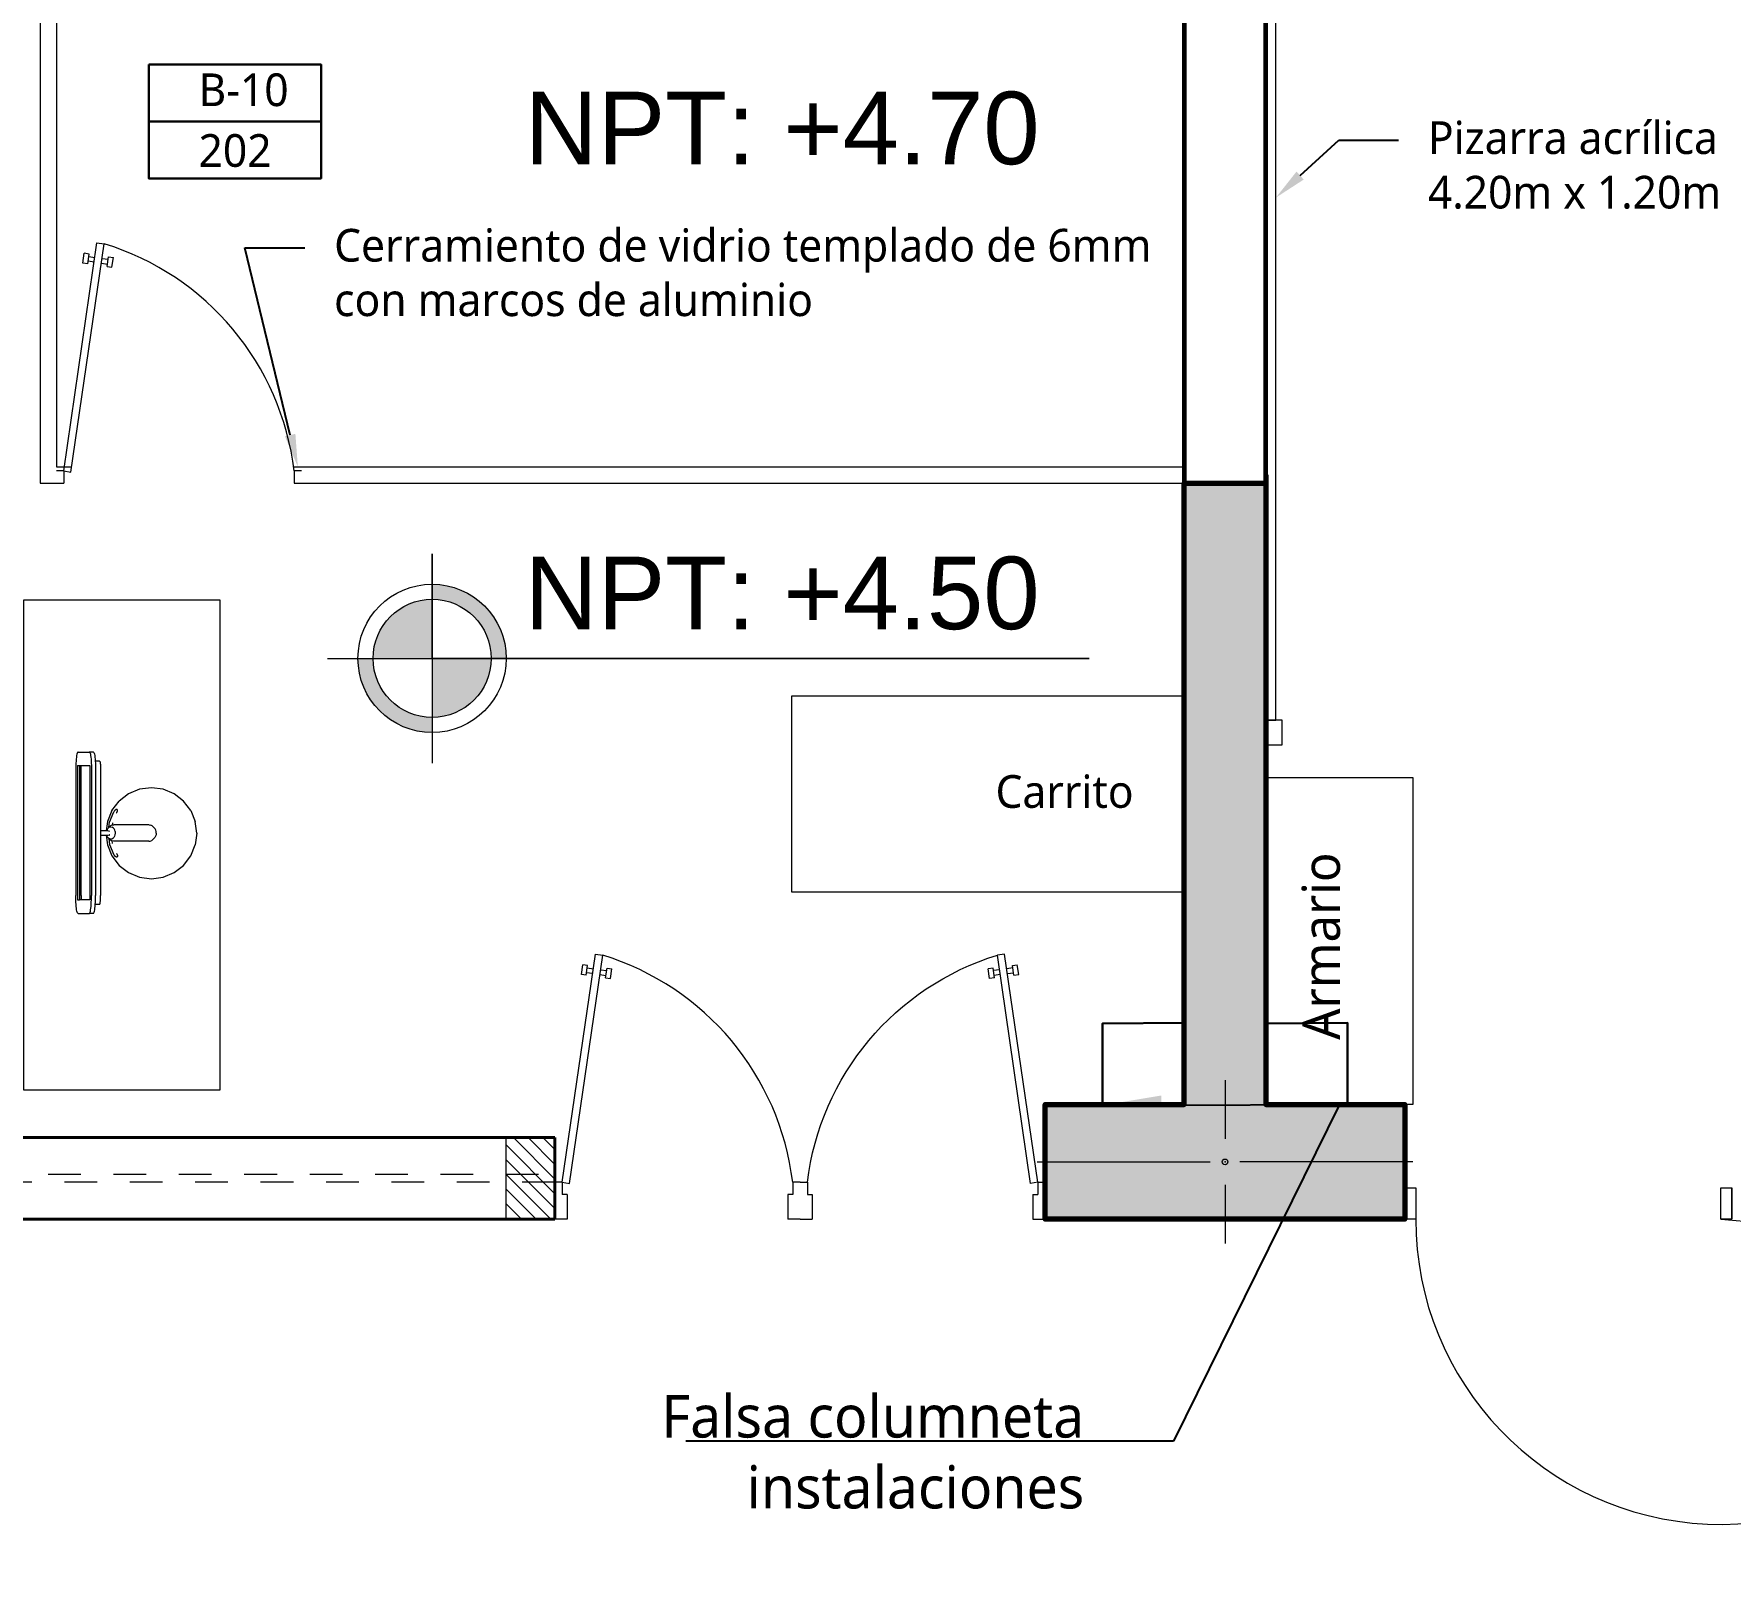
# Model space of a CAD drawing. Header units: metres. Extents: x 28 to 148, y 23 to 113.
# Drawn here: x 68.29 to 73.47, y 82.52 to 87.22 of the extents above; entities that cross this region are included whole.
import ezdxf
from ezdxf import colors
from ezdxf.entities.mleader import LeaderData, LeaderLine
from ezdxf.math import Vec2, Vec3

# ---------------------------------------------------------------- set-up
doc = ezdxf.new("R2010")
doc.units = ezdxf.units.M
doc.linetypes.add('DASHED2', pattern=[0.375, 0.25, -0.125])
for name, color, linetype, lineweight in [('COLUMNAS 50', 32, 'Continuous', 70), ('COLUMNETASSS', 211, 'Continuous', 20), ('Equipamiento SR', 23, 'Continuous', 0), ('GRAFO 0 BLANCO', 7, 'Continuous', 0), ('GRAFO01', 7, 'Continuous', 0), ('GYF-RESERVORIOS', 14, 'Continuous', 30), ('letras sr', 7, 'Continuous', 5), ('MOBILIARIO_Pen_No__1', 7, 'Continuous', 13), ('muro bajo', 191, 'Continuous', 40), ('Muros el', 144, 'Continuous', 60), ('Puertas El', 21, 'Continuous', 15), ('Structural - Bearing_Pen_No__20', 1, 'Continuous', 0), ('TEXTO 100', 7, 'Continuous', 20), ('texturas', 252, 'Continuous', 0), ('Vanos', 140, 'Continuous', 5), ('VENTANAS  50', 161, 'Continuous', 9)]:
    doc.layers.add(name, color=color, linetype=linetype, lineweight=lineweight)
doc.layers.add('Mobiliario', color=7, linetype='Continuous', lineweight=0, true_color=0x7f7f7f)
doc.styles.add('Generales', font='trebuc.ttf', dxfattribs={"height": 0.1})
doc.styles.add('JOS', font='arial.ttf', dxfattribs={"height": 1})
doc.styles.add('Santa Rosa 1 50', font='trebuc.ttf')

# ---------------------------------------------------------------- blocks, each defined once
blk = doc.blocks.new('Picture 18')
at = {"layer": 'Equipamiento SR', "linetype": 'Continuous'}
for p, q in [((0.07500000000000018, 0), (0, 0)), ((0, 0), (0, -0.05)), ((4.125, 0), (0.07500000000000018, 0)), ((0.07500000000000018, 0), (0.07500000000000018, -0.03)), ((0.07500000000000018, -0.05), (0.07500000000000018, 0)), ((4.125, -0.03), (4.125, 0)), ((4.2, 0), (4.125, 0)), ((4.125, 0), (4.125, -0.05)), ((4.2, -0.05), (4.2, 0)), ((0, -0.05), (0.07500000000000018, -0.05)), ((0.07500000000000018, -0.03), (4.125, -0.03)), ((4.125, -0.05), (4.2, -0.05))]:
    blk.add_line(p, q, dxfattribs=at)
blk = doc.blocks.new('puerta 1.00')
at = {"layer": 'Puertas El'}
for p, q in [((165.7652644685919, -11.93500104530437), (165.7652644685919, -11.88500104530436)), ((165.915264468592, -11.91500104530439), (165.9152644685919, -11.88500104530436)), ((165.8652644685918, -11.93500104530437), (165.7652644685919, -11.93500104530437)), ((165.9152644685919, -11.91500104530439), (165.8652644685918, -11.91500104530439)), ((165.8652644685918, -11.93500104530437), (165.8652644685918, -11.91500104530439)), ((165.9152644685921, -11.91500104530348), (165.9109364828346, -11.94468721277735)), ((165.9109364828345, -11.94468721277803), (166.8411030636803, -12.08029743318039)), ((165.915264468592, -11.91500104530428), (166.8454310494378, -12.05061126570655)), ((166.7599792018147, -12.01288883553832), (166.762864525653, -11.99309805722248)), ((166.7599792018146, -12.01288883553832), (166.7995607584463, -12.018659483215)), ((166.762864525653, -11.99309805722248), (166.8024460822848, -11.99886870489911)), ((166.7662679361746, -12.03906997035233), (166.7698745909726, -12.01433149745753)), ((166.7896653692884, -12.01721682129585), (166.7860587144906, -12.04195529419064)), ((166.7995607584463, -12.018659483215), (166.8024460822848, -11.99886870489911)), ((166.7484379064612, -12.09205194880178), (166.7455525826229, -12.11184272711762)), ((166.7484379064614, -12.09205194880178), (166.788019463093, -12.09782259647852)), ((166.7619399504171, -12.06875613782608), (166.7583332956191, -12.09349461072099)), ((166.7817307287331, -12.07164146166451), (166.7781240739351, -12.09637993455931)), ((166.788019463093, -12.09782259647852), (166.7851341392547, -12.11761337479436)), ((166.845431049438, -12.05061126570569), (166.8411030636804, -12.08029743317956)), ((166.8454310494382, -12.05061126570487), (166.8411030636807, -12.08029743317874)), ((166.8454310494381, -12.05061126570484), (166.8411030636806, -12.08029743317865)), ((166.7455525826231, -12.11184272711773), (166.7851341392547, -12.11761337479436)), ((165.7652644685919, -12.85500104530439), (165.7652644685919, -12.83500104530441)), ((165.7652644685919, -12.88500104530442), (165.7652644685919, -12.83500104530441)), ((165.8652644685918, -12.83500104530441), (165.7652644685919, -12.83500104530441)), ((165.8652644685919, -12.85500104530439), (165.8652644685919, -12.83500104530441)), ((165.9152644685919, -12.85500104530445), (165.8652644685918, -12.85500104530445)), ((165.9152644685919, -12.88500104530442), (165.9152644685919, -12.85500104530439))]:
    blk.add_line(p, q, dxfattribs=at)
at = {"layer": 'Puertas El', "linetype": 'ByBlock'}
blk.add_arc((165.782221606095, -11.75542231743236), 1.107598204246484, 276.8989326144559, 342.9434779215549, dxfattribs=at)
blk = doc.blocks.new('A$C5A0F33B4')
at = {"layer": 'Puertas El', "linetype": 'Continuous'}
blk.add_line((1.119999441994196, 1.16000029099586), (1.217613820813028, 2.275737793701303), dxfattribs=at)
at = {"layer": 'Puertas El', "linetype": 'ByBlock'}
for p, q in [((1.004999441994187, 1.160000290572533), (1.004999441846962, 1.200000290572525)), ((1.004999441846962, 1.200000290572525), (1.119999441846915, 1.200000290995852)), ((1.119999441846915, 1.200000290995852), (1.004999441846962, 1.200000290572525)), ((1.119999441846915, 1.200000290995852), (1.119999441994196, 1.16000029099586)), ((1.119999441994196, 1.16000029099586), (1.004999441994187, 1.160000290572533)), ((1.119999438734339, 8.519135334950079e-07), (1.00499943873433, 8.519135334950079e-07)), ((1.004999446264321, 8.522264280941272e-07), (1.00499944611704, 0.04000085222643435)), ((1.00499944611704, 0.04000085222643435), (1.119999446117049, 0.0400008526497615)), ((1.11999944626433, 8.526497694560931e-07), (1.004999446264321, 8.522264280941272e-07)), ((1.11999944626433, 8.526497694560931e-07), (1.004999446264321, 8.522264280941272e-07)), ((1.119999446117049, 0.0400008526497615), (1.11999944626433, 8.526497694560931e-07))]:
    blk.add_line(p, q, dxfattribs=at)
blk.add_arc((1.119999441994196, 1.16000029099586), 1.119999438346097, 270.0000002109128, 85.00000021091442, dxfattribs=at)

msp = doc.modelspace()

# ---------------------------------------------------------------- hatches: boundary and pattern name
at = {"layer": 'GRAFO 0 BLANCO', "true_color": 0xc7c8ca}
h = msp.add_hatch(color=9, dxfattribs=at)
h.dxf.hatch_style = 1
h.paths.add_polyline_path([(72.05403331613115, 83.94692237313186), (72.05403331010268, 85.84688036440136), (71.80403331010268, 85.84688036440136), (71.80403331208208, 83.94688575542361), (71.3790341430672, 83.94688613353307), (71.37903414342918, 83.59688583618859), (72.47903379401714, 83.59688530059557), (72.47903379401714, 83.94688630595303)])
at = {"layer": 'TEXTO 100', "ltscale": 1.3}
h = msp.add_hatch(color=7, dxfattribs=at)
edge = h.paths.add_edge_path()
edge.add_line((69.68413243071817, 85.31132979294657), (69.50348909098918, 85.311329795798))
edge.add_line((69.50348909098918, 85.311329795798), (69.50348909098918, 85.13068645642576))
edge.add_arc((69.5034890925937, 85.311329795798), 0.1806433393724134, 269.9999994913017, 359.9999990956475)
edge = h.paths.add_edge_path()
edge.add_arc((69.50348909223695, 85.31132979294657), 0.1806433422236752, 90.00000039565423, 180)
edge.add_line((69.32284575126104, 85.31132979294657), (69.50348909099003, 85.311329795798))
edge.add_line((69.50348909098918, 85.311329795798), (69.50348909098918, 85.49197313517024))
edge = h.paths.add_edge_path()
edge.add_line((69.50348909098918, 85.53806683229087), (69.50348909098918, 85.49197313517024))
edge.add_arc((69.50348908974226, 85.31132979294657), 0.1806433422236752, 0, 89.99999960434582, ccw=False)
edge.add_line((69.68413243071817, 85.31132979294657), (69.73022613069023, 85.311329795798))
edge.add_arc((69.5034890925937, 85.311329795798), 0.2267370380968789, 0, 90.00000040528428)
msp.add_hatch(color=7, dxfattribs=at).paths.add_polyline_path([(69.32284575118865, 85.311329795798), (69.27675205122722, 85.311329795798, 0.4142135623730951), (69.50348909098918, 85.08459275603602), (69.50348909098918, 85.1306864559975, -0.4142135623730951)])
at = {"layer": 'texturas', "true_color": 0x939598}
h = msp.add_hatch(dxfattribs=at)
h.set_pattern_fill('ANSI31', color=252, scale=0.01, angle=270)
h.set_pattern_definition([(315, (-64.31577842612535, -66.13126523752703), (0.02245064030267289, 0.02245064030267287), [])])
h.paths.add_polyline_path([(69.72903372753046, 83.84696123445201), (69.72903372753046, 83.59696123445201), (69.8790337275305, 83.59696123445201), (69.8790337275305, 83.84696123445201)])

# ---------------------------------------------------------------- linework, layer by layer
at = {"layer": 'COLUMNAS 50', "linetype": 'Continuous'}
msp.add_lwpolyline([(72.05403463430844, 85.87277987948667), (72.05403389853188, 83.94688662737715), (72.47903306754677, 83.94688700787927), (72.47903381326819, 83.59688609524235), (71.37903412417813, 83.59688504154181), (71.37903412196943, 83.94688692222715), (71.8040346383575, 83.94692350328026), (71.80403328761395, 85.84688036406047), (72.05403463430844, 85.84688036474219)], dxfattribs=at)
at = {"layer": 'COLUMNETASSS'}
msp.add_lwpolyline([(69.7290339076904, 83.59688892997195), (69.8790336168367, 83.59688892997195), (69.8790336168367, 83.84688893746946), (69.7290339076904, 83.84688893746946)], close=True, dxfattribs=at)
at = {"layer": 'Equipamiento SR'}
for points in [[(68.25450466768399, 83.99079069849168), (68.25450466768399, 85.49079069849168), (68.85450466768401, 85.49079069849168), (68.85450466768401, 83.99079069849168), (68.25450466768399, 83.99079069849168)], [(70.60403396298574, 85.19690193367038), (71.80403396298573, 85.19690193367038), (71.80403396298573, 84.59690193367035), (70.60403396298574, 84.59690193367035), (70.60403396298574, 85.19690193367038)], [(72.05403331613115, 84.94692237313186), (72.50403331613114, 84.94692237313186), (72.50403331613114, 83.94692237313186), (72.05403331613115, 83.94692237313186), (72.05403331613115, 84.94692237313186)]]:
    msp.add_lwpolyline(points, dxfattribs=at)
at = {"layer": 'GRAFO 0 BLANCO'}
for points in [[(69.08153376650104, 85.84688036406047), (71.8040358765981, 85.84688036406047), (71.8040358765981, 88.84687924921317), (68.30403387376897, 88.84687924921317), (68.30403387376897, 85.84688036406047), (68.37653387045141, 85.84688036406047)], [(69.07992503436859, 85.896880357343), (71.80403492509653, 85.89688033213378), (71.80403492509653, 88.79687921728649), (68.35403387376897, 88.79687924921318), (68.35403387376897, 85.89688036406046), (68.40109412212846, 85.89688036362496)]]:
    msp.add_lwpolyline(points, dxfattribs=at)
at = {"layer": 'GRAFO 0 BLANCO', "color": 1, "lineweight": 30}
msp.add_lwpolyline([(68.63647740062743, 87.12678017026539), (69.16364351817128, 87.12678017026539), (69.16364351817128, 86.77886092455967), (68.63647740062743, 86.77886092455967)], close=True, dxfattribs=at)
msp.add_lwpolyline([(69.16364351817128, 86.95282054741253), (68.63647740062743, 86.95282054741253)], dxfattribs=at)
at = {"layer": 'GYF-RESERVORIOS'}
for points in [[(71.553981930553, 83.94470898228823), (71.80403134013733, 83.94693125870572), (71.80403134013733, 84.19693125945079), (71.553981930553, 84.19470898303328)], [(72.05403389883844, 83.94477487823181), (72.30408330842278, 83.94699715464927), (72.30408330842278, 84.19699715539434), (72.05403389883844, 84.19477487897686)]]:
    msp.add_lwpolyline(points, close=True, dxfattribs=at)
at = {"layer": 'Mobiliario', "lineweight": 0}
for p, q in [((68.41392429932426, 84.9906704202796), (68.41364937882764, 84.9835637810967)), ((68.41431950167367, 84.99740494049152), (68.41392429932426, 84.9906704202796)), ((68.41482739409167, 85.00363797250898), (68.41431950167367, 84.99740494049152)), ((68.41543822003388, 85.00924978063054), (68.41482739409167, 85.00363797250898)), ((68.41614024561642, 85.01413256278025), (68.41543822003388, 85.00924978063054)), ((68.41691998502262, 85.01819252137344), (68.41614024561642, 85.01413256278025)), ((68.41776245956436, 85.02135166515441), (68.41691998502262, 85.01819252137344)), ((68.41865148541916, 85.0235493073989), (68.41776245956436, 85.02135166515441)), ((68.4195699845207, 85.02474323169568), (68.41865148541916, 85.0235493073989)), ((68.4203007851957, 85.0248746282679), (68.4195699845207, 85.02474323169568)), ((68.4203007851957, 85.0248746282679), (68.45465661089935, 85.0248746282679)), ((68.46721381693857, 85.0248746282679), (68.45465661089935, 85.0248746282679)), ((68.45465661089935, 85.0248746282679), (68.45538741157435, 85.02474323169568)), ((68.45538741157435, 85.02474323169568), (68.4563059106759, 85.0235493073989)), ((68.4563059106759, 85.0235493073989), (68.4571949365307, 85.02135166515441)), ((68.4571949365307, 85.02135166515441), (68.45803741107244, 85.01819252137344)), ((68.45803741107244, 85.01819252137344), (68.45881715047864, 85.01413256278025)), ((68.45881715047864, 85.01413256278025), (68.45951917606118, 85.00924978063054)), ((68.45951917606118, 85.00924978063054), (68.46013000200338, 85.00363797250898)), ((68.46013000200338, 85.00363797250898), (68.46063789442138, 84.99740494049152)), ((68.46063789442138, 84.99740494049152), (68.46103309677079, 84.9906704202796)), ((68.46103309677079, 84.9906704202796), (68.46130801726764, 84.9835637810967)), ((68.46721381693857, 85.0248746282679), (68.46794461761357, 85.02474323169568)), ((68.46794461761357, 85.02474323169568), (68.46886311671511, 85.0235493073989)), ((68.46886311671511, 85.0235493073989), (68.46975214257014, 85.02135166515441)), ((68.46975214257014, 85.02135166515441), (68.47059461711166, 85.01819252137344)), ((68.47059461711166, 85.01819252137344), (68.47137435651808, 85.01413256278025)), ((68.47137435651808, 85.01413256278025), (68.47207638210062, 85.00924978063054)), ((68.47207638210062, 85.00924978063054), (68.47268720804283, 85.00363797250898)), ((68.47268720804283, 85.00363797250898), (68.47318954587723, 84.99747310826766)), ((68.48601108037298, 84.99747310826766), (68.47318954587723, 84.99747310826766)), ((68.47318954587723, 84.99747310826766), (68.47319510046083, 84.99740494049152)), ((68.47319510046083, 84.99740494049152), (68.47359030281001, 84.9906704202796)), ((68.47359030281001, 84.9906704202796), (68.47386522330686, 84.9835637810967)), ((68.48601108037298, 84.99747310826766), (68.48646528186174, 84.99739144370338)), ((68.48646528186174, 84.99739144370338), (68.4869137082365, 84.99680855021612)), ((68.4869137082365, 84.99680855021612), (68.48734774528731, 84.99573562511173)), ((68.48734774528731, 84.99573562511173), (68.48775905522103, 84.99419327913589)), ((68.48775905522103, 84.99419327913589), (68.48813973682928, 84.9922111405464)), ((68.48813973682928, 84.9922111405464), (68.48848247727011, 84.98982728595743)), ((68.48848247727011, 84.98982728595743), (68.48878069254584, 84.98708750889332)), ((68.41350002136875, 84.97622154052002), (68.41348358392958, 84.97037971186742)), ((68.41348358392958, 84.97037971186742), (68.41348358392958, 84.58614218466815)), ((68.41364937882764, 84.9835637810967), (68.41350002136875, 84.97622154052002)), ((68.41862539409777, 84.98377234826799), (68.41862539409777, 84.57274954826804)), ((68.41862539409777, 84.98377234826799), (68.42490399711738, 84.98377234826799)), ((68.42490399711738, 84.98377234826799), (68.42490399711738, 84.57274954826804)), ((68.42490399711738, 84.98377234826799), (68.42621465329245, 84.98377234826799)), ((68.4260572274082, 84.97622154052002), (68.4260407899688, 84.97037971186742)), ((68.4260407899688, 84.97037971186742), (68.4260407899688, 84.58614218466815)), ((68.42620658486686, 84.9835637810967), (68.4260572274082, 84.97622154052002)), ((68.42621465329245, 84.98377234826799), (68.42620658486686, 84.9835637810967)), ((68.42621465329245, 84.98377234826799), (68.42986299606588, 84.98377234826799)), ((68.42946866341418, 84.97007158826787), (68.42947887948236, 84.97370235567465)), ((68.42946866341418, 84.5864503082677), (68.42946866341418, 84.97007158826787)), ((68.42947887948236, 84.97370235567465), (68.42955179825123, 84.97728695833635)), ((68.42955179825123, 84.97728695833635), (68.42968601896138, 84.980756536521)), ((68.42968601896138, 84.980756536521), (68.42986299606588, 84.98377234826799)), ((68.42986299606588, 84.98377234826799), (68.45633200199751, 84.98377234826799)), ((68.45633200199751, 84.98377234826799), (68.45633200199751, 84.57274954826804)), ((68.46130801726764, 84.9835637810967), (68.46145737472631, 84.97622154052002)), ((68.46145737472631, 84.97622154052002), (68.46147381216548, 84.97037971186742)), ((68.46147381216548, 84.97037971186742), (68.46147381216548, 84.58614218466815)), ((68.47386522330686, 84.9835637810967), (68.47401458076553, 84.97622154052002)), ((68.47401458076553, 84.97622154052002), (68.47403101820493, 84.97037971186742)), ((68.47403101820493, 84.97037971186742), (68.47403101820493, 84.58614218466815)), ((68.48878069254584, 84.98708750889332), (68.4890286539815, 84.98404444010126)), ((68.4890286539815, 84.98404444010126), (68.48922159827117, 84.980756536521)), ((68.48922159827117, 84.980756536521), (68.48935581898132, 84.97728695833635)), ((68.48935581898132, 84.97728695833635), (68.48942873775042, 84.97370235567465)), ((68.48942873775042, 84.97370235567465), (68.48943895381836, 84.97007158826787)), ((68.48943895381836, 84.97007158826787), (68.48943895381836, 84.78375571688744)), ((68.57504637937728, 84.89723906424038), (68.54623732417718, 84.87513309868714)), ((68.60859523472169, 84.91113545512613), (68.57504637937728, 84.89723906424038)), ((68.6445975911609, 84.91587525527044), (68.60859523472169, 84.91113545512613)), ((68.68059994759989, 84.91113545512613), (68.6445975911609, 84.91587525527044)), ((68.7141488029443, 84.89723906424038), (68.68059994759989, 84.91113545512613)), ((68.7429578581444, 84.87513309868714), (68.7141488029443, 84.89723906424038)), ((68.52413135862372, 84.84632404348682), (68.51023496773797, 84.81277518814264)), ((68.51709257674048, 84.81093769734812), (68.52998905601731, 84.84258857745058)), ((68.52413135862372, 84.84632404348682), (68.54623732417718, 84.87513309868714)), ((68.5307525540191, 84.8437571531787), (68.52998905601731, 84.84258857745058)), ((68.53114921408229, 84.84398459967557), (68.530279722653, 84.84277428385954)), ((68.53157224472312, 84.84486836972624), (68.5307525540191, 84.8437571531787)), ((68.53243410299439, 84.84590321387091), (68.53157224472312, 84.84486836972624)), ((68.53332338219917, 84.84684397914148), (68.53243410299439, 84.84590321387091)), ((68.5342248665234, 84.84767456878413), (68.53332338219917, 84.84684397914148)), ((68.53512313132029, 84.84838077117925), (68.5342248665234, 84.84767456878413)), ((68.53600280703046, 84.84895050300807), (68.53512313132029, 84.84838077117925)), ((68.53684884215824, 84.84937401600169), (68.53600280703046, 84.84895050300807)), ((68.53764676080851, 84.8496440637347), (68.53684884215824, 84.84937401600169)), ((68.53838291037147, 84.84975602561568), (68.53764676080851, 84.8496440637347)), ((68.53837377123483, 84.83872382427458), (68.53877859195455, 84.83942702266464)), ((68.539044695124, 84.84970798594591), (68.53838291037147, 84.84975602561568)), ((68.53877859195455, 84.83942702266464), (68.53939169855931, 84.84064969347142)), ((68.5396207917459, 84.84950076669716), (68.539044695124, 84.84970798594591)), ((68.53939169855931, 84.84064969347142), (68.53991317970832, 84.84186817459536)), ((68.54010134306401, 84.84913791344857), (68.5396207917459, 84.84950076669716)), ((68.53991317970832, 84.84186817459536), (68.54033411271445, 84.8430616174866)), ((68.54047812671212, 84.84862563471975), (68.54010134306401, 84.84913791344857)), ((68.54033411271445, 84.8430616174866), (68.54064729529733, 84.84420960200592)), ((68.5407446958173, 84.84797269574224), (68.54047812671212, 84.84862563471975)), ((68.54064729529733, 84.84420960200592), (68.54084736881583, 84.8452924858199)), ((68.54089648930864, 84.84719026848202), (68.5407446958173, 84.84797269574224)), ((68.54084736881583, 84.8452924858199), (68.54093090995713, 84.84629174048692)), ((68.54093090995713, 84.84629174048692), (68.54089648930864, 84.84719026848202)), ((68.76506382369786, 84.84632404348682), (68.7429578581444, 84.87513309868714)), ((68.76506382369786, 84.84632404348682), (68.7789602145836, 84.81277518814264)), ((68.50641448186872, 84.78375571688744), (68.48943895381836, 84.78375571688744)), ((68.48943895381836, 84.78375571688744), (68.48943895381836, 84.7711579546864)), ((68.51023496773797, 84.81277518814264), (68.50641448186872, 84.78375571688744)), ((68.50795713122358, 84.78375571688744), (68.50641448186872, 84.78375571688744)), ((68.50920572697538, 84.78758148741704), (68.50795713122358, 84.78375571688744)), ((68.51263546439515, 84.78375571688744), (68.50795713122358, 84.78375571688744)), ((68.50920572697538, 84.78758148741704), (68.51144903758137, 84.79139255755231)), ((68.51431338347453, 84.79425265995192), (68.51144903758137, 84.79139255755231)), ((68.51427404917905, 84.78303712566881), (68.51510850326991, 84.78347188620378)), ((68.52118672457487, 84.79992215755615), (68.51431338347453, 84.79425265995192)), ((68.51760356421579, 84.79596688336292), (68.51431338347453, 84.79425265995192)), ((68.51432268941022, 84.78300486909407), (68.51624557502561, 84.78361892059152)), ((68.51496692003622, 84.79479173169526), (68.51709257674048, 84.81093769734812)), ((68.51510850326991, 84.78347188620378), (68.51624557502561, 84.78361892059152)), ((68.51760356421579, 84.79596688336292), (68.52109535942515, 84.79641840629316)), ((68.52109535942515, 84.79641840629316), (68.52455080902934, 84.79557645820128)), ((68.52118672457487, 84.79992215755615), (68.52558628677963, 84.80221438194226)), ((68.52773442984841, 84.79349841645822), (68.52455080902934, 84.79557645820128)), ((68.52578455684016, 84.8086086883001), (68.52489533640966, 84.80185438855793)), ((68.52558628677963, 84.80221438194226), (68.53025544371559, 84.80281814914375)), ((68.53042926338463, 84.79032589617523), (68.52773442984841, 84.79349841645822)), ((68.63801851716863, 84.80281814914375), (68.53025544371559, 84.80281814914375)), ((68.53245166118592, 84.78627509936555), (68.53042926338463, 84.79032589617523)), ((68.53366380018434, 84.78162208113841), (68.53245166118592, 84.78627509936555)), ((68.53366380018434, 84.78162208113841), (68.53398307511026, 84.77668393699619)), ((68.63801851716863, 84.80281814914375), (68.64263907350715, 84.8016923134243)), ((68.64689614596938, 84.79891359862691), (68.64263907350715, 84.8016923134243)), ((68.64689614596938, 84.79891359862691), (68.65345801554332, 84.79349841645822)), ((68.65615284907955, 84.79032589617523), (68.65345801554332, 84.79349841645822)), ((68.65817524688106, 84.78627509936555), (68.65615284907955, 84.79032589617523)), ((68.65938738587948, 84.78162208113841), (68.65817524688106, 84.78627509936555)), ((68.6597066608054, 84.77668393699619), (68.65938738587948, 84.78162208113841)), ((68.78370001472769, 84.77677283170365), (68.7789602145836, 84.81277518814264)), ((68.48943895381836, 84.7711579546864), (68.48943895381836, 84.5864503082677)), ((68.48943895381836, 84.7711579546864), (68.50623438017675, 84.7711579546864)), ((68.50623438017675, 84.7711579546864), (68.50800636249329, 84.7711579546864)), ((68.50623438017675, 84.7711579546864), (68.51023496773797, 84.74077047526421)), ((68.50867239628661, 84.76860126161424), (68.50800636249329, 84.7711579546864)), ((68.50800636249329, 84.7711579546864), (68.51340656467988, 84.7711579546864)), ((68.5106947940879, 84.76455046480456), (68.50867239628661, 84.76860126161424)), ((68.51023496773797, 84.74077047526421), (68.52413135862372, 84.70722161992003)), ((68.51338962762412, 84.76137794452112), (68.5106947940879, 84.76455046480456)), ((68.5165732484432, 84.75929990277851), (68.51338962762412, 84.76137794452112)), ((68.51338962762412, 84.76137794452112), (68.51995149719829, 84.75596276235288)), ((68.51477160926316, 84.7602374643208), (68.51709257674048, 84.74260796605873)), ((68.5158982263261, 84.77125744038781), (68.5181067158963, 84.77196269623724)), ((68.51703529808157, 84.771404474776), (68.5158982263261, 84.77125744038781)), ((68.52002869804761, 84.75845795468663), (68.5165732484432, 84.75929990277851)), ((68.5181067158963, 84.77196269623724), (68.51703529808157, 84.771404474776)), ((68.51709257674048, 84.74260796605873), (68.52998905601731, 84.71095708595672)), ((68.52420856966052, 84.7531840475555), (68.51995149719829, 84.75596276235288)), ((68.52352049325697, 84.75890947761687), (68.52002869804761, 84.75845795468663)), ((68.52681067399823, 84.76062370102787), (68.52352049325697, 84.75890947761687)), ((68.52882912599904, 84.75205821183559), (68.52420856966052, 84.7531840475555)), ((68.52578455684016, 84.74493697510675), (68.52471505633008, 84.75306063800431)), ((68.52967501989139, 84.76348380342702), (68.52681067399823, 84.76062370102787)), ((68.63659219945185, 84.75205821183559), (68.52882912599904, 84.75205821183559)), ((68.53191833049715, 84.76729487356229), (68.52967501989139, 84.76348380342702)), ((68.53338772790522, 84.77179719330175), (68.53191833049715, 84.76729487356229)), ((68.53398307511026, 84.77668393699619), (68.53338772790522, 84.77179719330175)), ((68.63659219945185, 84.75205821183559), (68.64126135638804, 84.75266197903707)), ((68.64126135638804, 84.75266197903707), (68.6456609185928, 84.75495420342318)), ((68.6456609185928, 84.75495420342318), (68.65253425969314, 84.76062370102787)), ((68.6553986055863, 84.76348380342702), (68.65253425969314, 84.76062370102787)), ((68.65764191619206, 84.76729487356229), (68.6553986055863, 84.76348380342702)), ((68.65911131360014, 84.77179719330175), (68.65764191619206, 84.76729487356229)), ((68.6597066608054, 84.77668393699619), (68.65911131360014, 84.77179719330175)), ((68.76506382369786, 84.70722161992003), (68.7789602145836, 84.74077047526421)), ((68.78370001472769, 84.77677283170365), (68.7789602145836, 84.74077047526421)), ((68.52413135862372, 84.70722161992003), (68.54623732417718, 84.67841256471971)), ((68.5307525540191, 84.7097885102286), (68.52998905601731, 84.71095708595672)), ((68.53157224472312, 84.70867729368106), (68.5307525540191, 84.7097885102286)), ((68.53243410299439, 84.7076424495364), (68.53157224472312, 84.70867729368106)), ((68.53332338219917, 84.70670168426582), (68.53243410299439, 84.7076424495364)), ((68.5342248665234, 84.70587109462318), (68.53332338219917, 84.70670168426582)), ((68.53512313132029, 84.70516489222805), (68.5342248665234, 84.70587109462318)), ((68.53600280703046, 84.70459516039878), (68.53512313132029, 84.70516489222805)), ((68.53684884215824, 84.70417164740562), (68.53600280703046, 84.70459516039878)), ((68.53764676080851, 84.7039015996726), (68.53684884215824, 84.70417164740562)), ((68.53838291037147, 84.70378963779163), (68.53764676080851, 84.7039015996726)), ((68.53837377123483, 84.71482183913272), (68.53877859195455, 84.71411864074267)), ((68.539044695124, 84.7038376774614), (68.53838291037147, 84.70378963779163)), ((68.53877859195455, 84.71411864074267), (68.53939169855931, 84.71289596993543)), ((68.5396207917459, 84.70404489671014), (68.539044695124, 84.7038376774614)), ((68.53939169855931, 84.71289596993543), (68.53991317970832, 84.71167748881149)), ((68.54010134306401, 84.70440774995828), (68.5396207917459, 84.70404489671014)), ((68.53991317970832, 84.71167748881149), (68.54033411271445, 84.71048404592071)), ((68.54047812671212, 84.7049200286871), (68.54010134306401, 84.70440774995828)), ((68.54033411271445, 84.71048404592071), (68.54064729529733, 84.70933606140139)), ((68.5407446958173, 84.70557296766506), (68.54047812671212, 84.7049200286871)), ((68.54064729529733, 84.70933606140139), (68.54084736881583, 84.70825317758695)), ((68.54089648930864, 84.70635539492528), (68.5407446958173, 84.70557296766506)), ((68.54084736881583, 84.70825317758695), (68.54093090995713, 84.70725392292039)), ((68.54093090995713, 84.70725392292039), (68.54089648930864, 84.70635539492528)), ((68.54623732417718, 84.67841256471971), (68.57504637937728, 84.65630659916647)), ((68.7141488029443, 84.65630659916647), (68.7429578581444, 84.67841256471971)), ((68.7429578581444, 84.67841256471971), (68.76506382369786, 84.70722161992003)), ((68.57504637937728, 84.65630659916647), (68.60859523472169, 84.64241020828072)), ((68.60859523472169, 84.64241020828072), (68.6445975911609, 84.63767040813687)), ((68.6445975911609, 84.63767040813687), (68.68059994759989, 84.64241020828072)), ((68.68059994759989, 84.64241020828072), (68.7141488029443, 84.65630659916647)), ((68.41350002136875, 84.58030035601556), (68.41348358392958, 84.58614218466815)), ((68.41364937882764, 84.57295811543887), (68.41350002136875, 84.58030035601556)), ((68.4260572274082, 84.58030035601556), (68.4260407899688, 84.58614218466815)), ((68.42620658486686, 84.57295811543887), (68.4260572274082, 84.58030035601556)), ((68.42946866341418, 84.5864503082677), (68.42947887948236, 84.58281954086138)), ((68.42947887948236, 84.58281954086138), (68.42955179825123, 84.57923493819922)), ((68.42955179825123, 84.57923493819922), (68.42968601896138, 84.57576536001412)), ((68.42968601896138, 84.57576536001412), (68.42986299606588, 84.57274954826804)), ((68.46130801726764, 84.57295811543887), (68.46145737472631, 84.58030035601556)), ((68.46145737472631, 84.58030035601556), (68.46147381216548, 84.58614218466815)), ((68.47386522330686, 84.57295811543887), (68.47401458076553, 84.58030035601556)), ((68.47401458076553, 84.58030035601556), (68.47403101820493, 84.58614218466815)), ((68.4890286539815, 84.57247745643431), (68.48922159827117, 84.57576536001412)), ((68.48922159827117, 84.57576536001412), (68.48935581898132, 84.57923493819922)), ((68.48935581898132, 84.57923493819922), (68.48942873775042, 84.58281954086138)), ((68.48942873775042, 84.58281954086138), (68.48943895381836, 84.5864503082677)), ((68.41392429932426, 84.56585147625597), (68.41364937882764, 84.57295811543887)), ((68.41431950167367, 84.55911695604405), (68.41392429932426, 84.56585147625597)), ((68.41482739409167, 84.55288392402659), (68.41431950167367, 84.55911695604405)), ((68.41543822003388, 84.54727211590503), (68.41482739409167, 84.55288392402659)), ((68.41614024561642, 84.54238933375532), (68.41543822003388, 84.54727211590503)), ((68.41691998502262, 84.53832937516214), (68.41614024561642, 84.54238933375532)), ((68.41776245956436, 84.53517023138116), (68.41691998502262, 84.53832937516214)), ((68.41865148541916, 84.53297258913713), (68.41776245956436, 84.53517023138116)), ((68.41862539409777, 84.57274954826804), (68.42490399711738, 84.57274954826804)), ((68.4195699845207, 84.53177866484035), (68.41865148541916, 84.53297258913713)), ((68.4203007851957, 84.53164726826768), (68.4195699845207, 84.53177866484035)), ((68.4203007851957, 84.53164726826768), (68.45465661089935, 84.53164726826768)), ((68.42621465329245, 84.57274954826804), (68.42490399711738, 84.57274954826804)), ((68.42621465329245, 84.57274954826804), (68.42620658486686, 84.57295811543887)), ((68.42986299606588, 84.57274954826804), (68.42621465329245, 84.57274954826804)), ((68.45633200199751, 84.57274954826804), (68.42986299606588, 84.57274954826804)), ((68.45465661089935, 84.53164726826768), (68.45538741157435, 84.53177866484035)), ((68.46721381693857, 84.53164726826768), (68.45465661089935, 84.53164726826768)), ((68.45538741157435, 84.53177866484035), (68.4563059106759, 84.53297258913713)), ((68.4563059106759, 84.53297258913713), (68.4571949365307, 84.53517023138116)), ((68.4571949365307, 84.53517023138116), (68.45803741107244, 84.53832937516214)), ((68.45803741107244, 84.53832937516214), (68.45881715047864, 84.54238933375532)), ((68.45881715047864, 84.54238933375532), (68.45951917606118, 84.54727211590503)), ((68.45951917606118, 84.54727211590503), (68.46013000200338, 84.55288392402659)), ((68.46013000200338, 84.55288392402659), (68.46063789442138, 84.55911695604405)), ((68.46063789442138, 84.55911695604405), (68.46103309677079, 84.56585147625597)), ((68.46103309677079, 84.56585147625597), (68.46130801726764, 84.57295811543887)), ((68.46721381693857, 84.53164726826768), (68.46794461761357, 84.53177866484035)), ((68.46794461761357, 84.53177866484035), (68.46886311671511, 84.53297258913713)), ((68.46886311671511, 84.53297258913713), (68.46975214257014, 84.53517023138116)), ((68.46975214257014, 84.53517023138116), (68.47059461711166, 84.53832937516214)), ((68.47059461711166, 84.53832937516214), (68.47137435651808, 84.54238933375532)), ((68.47137435651808, 84.54238933375532), (68.47207638210062, 84.54727211590503)), ((68.47207638210062, 84.54727211590503), (68.47268720804283, 84.55288392402659)), ((68.47268720804283, 84.55288392402659), (68.47318954587723, 84.55904878826792)), ((68.47318954587723, 84.55904878826792), (68.47319510046083, 84.55911695604405)), ((68.48601108037298, 84.55904878826792), (68.47318954587723, 84.55904878826792)), ((68.47319510046083, 84.55911695604405), (68.47359030281001, 84.56585147625597)), ((68.47359030281001, 84.56585147625597), (68.47386522330686, 84.57295811543887)), ((68.48601108037298, 84.55904878826792), (68.48646528186174, 84.55913045283219)), ((68.48646528186174, 84.55913045283219), (68.4869137082365, 84.559713346319)), ((68.4869137082365, 84.559713346319), (68.48734774528731, 84.56078627142384)), ((68.48734774528731, 84.56078627142384), (68.48775905522103, 84.56232861739969)), ((68.48775905522103, 84.56232861739969), (68.48813973682928, 84.56431075598917)), ((68.48813973682928, 84.56431075598917), (68.48848247727011, 84.56669461057814)), ((68.48848247727011, 84.56669461057814), (68.48878069254584, 84.56943438764225)), ((68.48878069254584, 84.56943438764225), (68.4890286539815, 84.57247745643431))]:
    msp.add_line(p, q, dxfattribs=at)
at = {"layer": 'muro bajo', "linetype": 'Continuous'}
for p, q in [((69.87903379120809, 83.84687797987172), (67.72903368341599, 83.84687398504948)), ((69.8790339864309, 83.596876850943), (69.87903375891955, 83.84687797987166)), ((69.8790339864309, 83.596876850943), (67.7290336851429, 83.59688892997195))]:
    msp.add_line(p, q, dxfattribs=at)
at = {"layer": 'Muros el', "ltscale": 0.05}
msp.add_lwpolyline([(71.804035882915, 88.84687924921317), (71.80403396727809, 85.84688036440136), (72.0540339546443, 85.84688036440136), (72.05403587028121, 88.84687924921317)], close=True, dxfattribs=at)
at = {"layer": 'Puertas El'}
for p, q in [((68.37653387045133, 85.88438035853132), (68.4782415207565, 86.58200519130271)), ((68.39879849277378, 85.88113436969181), (68.50050614307901, 86.57875920246317)), ((68.43510662075357, 86.52008030759475), (68.43943460587289, 86.54976647069147)), ((68.45427768742124, 86.54760247813168), (68.43943460587289, 86.54976647069147)), ((68.44994970230188, 86.51791631503502), (68.45427768742124, 86.54760247813168)), ((68.47824152075586, 86.58200519130284), (68.5005061430784, 86.57875920246326)), ((68.47824152075523, 86.58200519130298), (68.50050614307777, 86.57875920246347)), ((68.47824152075522, 86.58200519130293), (68.50050614307771, 86.57875920246339)), ((68.44994970230188, 86.51791631503511), (68.43510662075357, 86.52008030759475)), ((68.46958555051714, 86.5226328651096), (68.45103169858174, 86.52533785580924)), ((68.45319569114142, 86.54018093735752), (68.47174954307678, 86.537475946658)), ((68.49185017283958, 86.51938687627008), (68.51040402477504, 86.5166818855704)), ((68.49401416539934, 86.5342299578185), (68.51256801733471, 86.53152496711884)), ((68.50932202849518, 86.50926034479644), (68.51365001361458, 86.53894650789299)), ((68.50932202849518, 86.50926034479627), (68.52416511004348, 86.50709635223664)), ((68.51365001361458, 86.53894650789299), (68.52849309516289, 86.53678251533333)), ((68.52416511004357, 86.50709635223679), (68.52849309516289, 86.53678251533333)), ((68.37653387045141, 85.88438035853132), (68.35403387376896, 85.88438035853123)), ((68.37653387045141, 85.88438035853123), (68.37653387045141, 85.84688036406047)), ((68.37653387045073, 85.88438035853139), (68.39879849277327, 85.88113436969188)), ((69.10403376318345, 85.88438035853123), (69.081533766501, 85.88438035853123)), ((69.08153376650104, 85.88438035853123), (69.08153376650104, 85.84688036406047))]:
    msp.add_line(p, q, dxfattribs=at)
at = {"layer": 'Puertas El', "linetype": 'ByBlock'}
msp.add_arc((68.25684984219448, 85.7845982263712), 0.8306985307005119, 6.898932614455764, 72.94347792155486, dxfattribs=at)
at = {"layer": 'Structural - Bearing_Pen_No__20', "linetype": 'Continuous'}
for p, q in [((71.92903304854175, 84.02188803976233), (71.92903304854175, 83.84188803976227)), ((71.92903396872316, 84.02188580178219), (71.92903396872316, 83.84188580178213)), ((71.92903396872316, 84.02188580178219), (71.92903396872316, 83.84188580178213)), ((71.3540330523318, 83.77188804125447), (71.88403302347959, 83.77188804125447)), ((71.3540330523318, 83.77188804125447), (71.88403302347959, 83.77188804125447)), ((71.35403397251321, 83.77188580327433), (71.884033943661, 83.77188580327433)), ((71.35403397251321, 83.77188580327433), (71.884033943661, 83.77188580327433)), ((72.50403304475165, 83.77188804125447), (71.97403307360392, 83.77188804125447)), ((72.50403304475165, 83.77188804125447), (71.97403307360392, 83.77188804125447)), ((72.50403396493306, 83.77188580327433), (71.97403399378533, 83.77188580327433)), ((72.50403396493306, 83.77188580327433), (71.97403399378533, 83.77188580327433)), ((71.92903304854175, 83.70188809138509), (71.92903304854175, 83.52188809138502)), ((71.92903396872316, 83.70188585340495), (71.92903396872316, 83.52188585340488))]:
    msp.add_line(p, q, dxfattribs=at)
for centre in [(71.92903304854175, 83.77188804125447), (71.92903304854175, 83.77188804125447), (71.92903396872316, 83.77188580327433), (71.92903396872316, 83.77188580327433)]:
    msp.add_circle(centre, 0.0087138383947443, dxfattribs=at)
for p in [(71.92903304854175, 83.77188804125447), (71.92903304854175, 83.77188804125447), (71.92903396872316, 83.77188580327433), (71.92903396872316, 83.77188580327433)]:
    msp.add_point(p, dxfattribs=at)
at = {"layer": 'TEXTO 100', "color": 7, "ltscale": 1.3}
msp.add_lwpolyline([(69.18335815347686, 85.311329795798), (71.51316938216982, 85.311329795798), (69.50348909098918, 85.311329795798), (69.50348909098918, 85.63146072938991), (69.50348909098918, 84.99119885650322)], dxfattribs=at)
for radius in [0.2267370397619712, 0.1806433398005204]:
    msp.add_circle((69.50348909098918, 85.311329795798), radius, dxfattribs=at)
at = {"layer": 'Vanos', "color": 7, "linetype": 'DASHED2', "ltscale": 0.3}
for p, q in [((67.72903350371507, 83.73436638802161), (69.87903366405459, 83.73436631949082)), ((69.87903366405459, 83.70936444420667), (67.7290335624075, 83.70936194286429))]:
    msp.add_line(p, q, dxfattribs=at)
at = {"layer": 'VENTANAS  50', "linetype": 'Continuous'}
msp.add_line((72.47903362673696, 83.59685565365928), (72.47903362427405, 83.84685426184805), dxfattribs=at)

# ---------------------------------------------------------------- block references
at = {"layer": 'MOBILIARIO_Pen_No__1', "linetype": 'Continuous', "rotation": 90.00000000000001}
msp.add_blockref('Picture 18', (72.05403330260674, 85.04689960715035), dxfattribs=at)
at = {"layer": 'Puertas El'}
for name, p, xscale, yscale, zscale, rotation in [('puerta 1.00', (60.96528414716778, -40.72704109022982), 0.7499998894144548, 0.7499998894144548, 0.7499998894144548, 90.00000000000001), ('puerta 1.00', (80.29278286533463, -40.72704109022982), -0.7499998894144548, 0.7499998894144548, 0.7499998894144548, 270), ('A$C5A0F33B4', (72.47903291680859, 84.53018910836087), 0.8333338593064922, 0.8333338593064922, 0.8333338593064922, 270)]:
    msp.add_blockref(name, p, dxfattribs=dict(at, xscale=xscale, yscale=yscale, zscale=zscale, rotation=rotation))

# ---------------------------------------------------------------- texts
at = {"layer": 'Equipamiento SR', "insert": (72.16563281659859, 84.14513037040027), "char_height": 0.115, "attachment_point": 1, "rotation": 90, "style": 'Generales'}
msp.add_mtext_dynamic_manual_height_columns('Armario', width=0.6458122910727866, gutter_width=1, heights=[0], dxfattribs=at)
at = {"layer": 'GRAFO01', "style": 'JOS'}
for s, p in [('NPT: +4.70', (69.7861955496223, 86.8221153744993)), ('NPT: +4.50', (69.7861955496223, 85.40058877028966))]:
    msp.add_text(s, height=0.2218070513746775, rotation=8.129988784924771e-09, dxfattribs=at).set_placement(p)
at = {"layer": 'letras sr', "char_height": 0.1}
for s, width, insert, attachment_point, style in [('B-10', 0.5527978681835748, (68.78900563229479, 87.0998041124711), 1, 'Santa Rosa 1 50'), ('202', 0.5527978681835748, (68.78900563229479, 86.91415722717497), 1, 'Santa Rosa 1 50'), ('Carrito', 0.8784905717193965, (71.64932304384035, 84.9543649246755), 3, 'Generales')]:
    msp.add_mtext_dynamic_manual_height_columns(s, width=width, gutter_width=1, heights=[0], dxfattribs=dict(at, insert=insert, attachment_point=attachment_point, style=style))

# ---------------------------------------------------------------- leaders
at = {"layer": 'letras sr'}
ml = msp.add_multileader_mtext('Standard', dxfattribs=at)
ml.set_content('{\\H0.86957x;Pizarra acrílica\\P4.20m x 1.20m} ', color=256, style='Generales')
ml.set_leader_properties()
ml.build(insert=Vec2(0, 0))
ml.multileader.update_dxf_attribs({"text_right_attachment_type": 6, "dogleg_length": 0.1826173701318089, "arrow_head_size": 0.1})
ctx = ml.context
ctx.base_point, ctx.char_height, ctx.arrow_head_size, ctx.landing_gap_size, ctx.plane_origin, ctx.plane_x_axis, ctx.plane_y_axis = Vec3(72.45976821359066, 86.89530653889403), 0.115, 0.1, 0.09, Vec3(73.72902532503548, 87.57657440321972), Vec3(1, 3.834758505292829e-17), Vec3(-3.834758505292829e-17, 1)
ctx.right_attachment = 6
notes = []
notes.append((ctx, [(0, (1, 1, 0), (72.27715084345886, 86.89530653889403), (1, 3.834758505292829e-17), 0.1826173701318089, [(0, [(72.08482030377968, 86.7201743525018)], 0, [])])]))
ctx.mtext.insert, ctx.mtext.text_direction, ctx.mtext.rotation, ctx.mtext.flow_direction = Vec3(72.54976821359068, 86.95347994327113), Vec3(1, 3.834758505292829e-17), 3.834758505292829e-17, 5
ml = msp.add_multileader_mtext('Standard', dxfattribs=at)
ml.set_content('{\\H0.86957x;Cerramiento de vidrio templado de 6mm\\Pcon marcos de aluminio}', color=256, style='Generales')
ml.set_leader_properties()
ml.build(insert=Vec2(0, 0))
ml.multileader.update_dxf_attribs({"text_right_attachment_type": 6, "dogleg_length": 0.1826173701318089, "arrow_head_size": 0.1})
ctx = ml.context
ctx.base_point, ctx.char_height, ctx.arrow_head_size, ctx.landing_gap_size, ctx.plane_origin, ctx.plane_x_axis, ctx.plane_y_axis = Vec3(69.11369064011849, 86.56630840711239), 0.115, 0.1, 0.09, Vec3(70.38294775156331, 87.24757627143808), Vec3(1, 3.834758505292829e-17), Vec3(-3.834758505292829e-17, 1)
ctx.right_attachment = 6
notes.append((ctx, [(0, (1, 1, 0), (68.93107326998668, 86.56630840711239), (1, 3.834758505292829e-17), 0.1826173701318089, [(0, [(69.0927837649579, 85.89688035722399)], 0, [])])]))
ctx.mtext.insert, ctx.mtext.text_direction, ctx.mtext.rotation, ctx.mtext.flow_direction = Vec3(69.2036906401185, 86.62448181148949), Vec3(1, 3.834758505292829e-17), 3.834758505292829e-17, 5
ml = msp.add_multileader_mtext('Standard', dxfattribs=at)
ml.set_content('{\\H1.13043x;Falsa columneta\\Pinstalaciones } ', color=256, style='Generales')
ml.set_leader_properties()
ml.build(insert=Vec2(0, 0))
ml.multileader.update_dxf_attribs({"text_right_attachment_type": 6, "dogleg_length": 0.36, "arrow_head_size": 0.18})
ctx = ml.context
ctx.base_point, ctx.char_height, ctx.arrow_head_size, ctx.landing_gap_size, ctx.plane_origin, ctx.plane_x_axis, ctx.plane_y_axis = Vec3(70.12090325246866, 83.00054325420706), 0.115, 0.18, 0.09, Vec3(68.89022809982015, 85.27147625635726), Vec3(1, 3.834758505292829e-17), Vec3(-3.834758505292829e-17, 1)
ctx.right_attachment, ctx.text_align_type = 6, 2
notes.append((ctx, [(1, (1, 1, 0), (71.77099665704492, 82.91791878137877), (-1, -3.83475850529283e-17), 0.1826173701318089, [(1, [(71.553981930553, 83.94470898228823), (72.27903331613115, 83.94692237313186)], 0, [])])]))
ctx.mtext.insert, ctx.mtext.text_direction, ctx.mtext.rotation, ctx.mtext.alignment, ctx.mtext.flow_direction = Vec3(71.4983792869131, 83.05891867137878), Vec3(1, 3.834758505292829e-17), 3.834758505292829e-17, 3, 5
for ctx, leaders in notes:
    for number, flags, end, landing, length, lines in leaders:
        leader = LeaderData()
        leader.index, (leader.has_last_leader_line, leader.has_dogleg_vector, leader.attachment_direction) = number, flags
        leader.last_leader_point, leader.dogleg_vector, leader.dogleg_length = Vec3(end), Vec3(landing), length
        for number, points, colour, breaks in lines:
            line = LeaderLine()
            line.index, line.vertices, line.color, line.breaks = number, Vec3.list(points), colors.encode_raw_color(colour), breaks
            leader.lines.append(line)
        ctx.leaders.append(leader)

doc.saveas('drawing.dxf')
